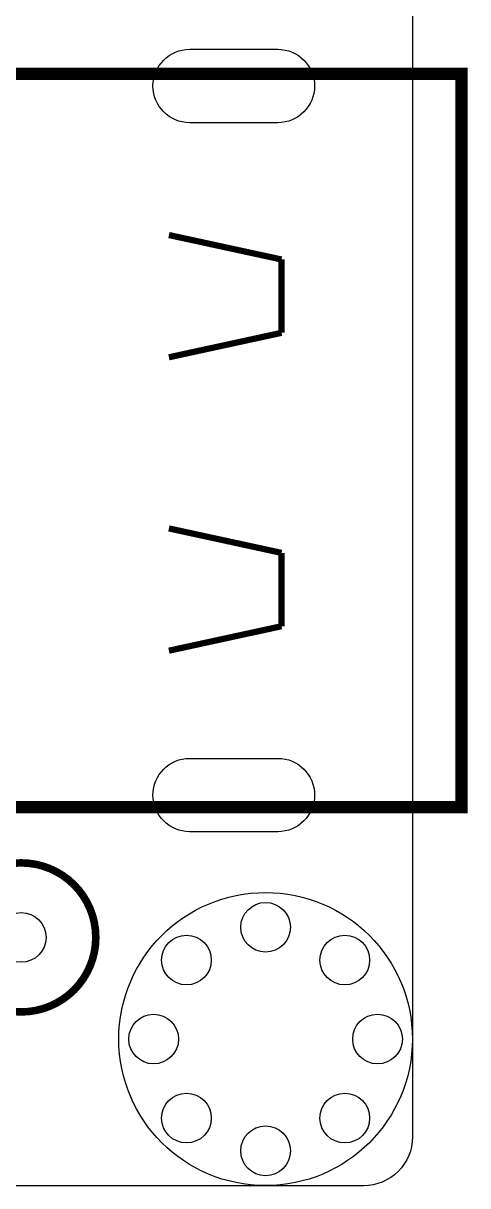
# Model space of a CAD drawing. Extents: x -0.6 to 82.1, y 0 to 56.
# Drawn here: x 72.05 to 81.13, y 0 to 23.77 of the extents above; entities that cross this region are included whole.
import ezdxf

# ---------------------------------------------------------------- set-up
doc = ezdxf.new("R2010")
doc.units = 0
for name, color, linetype in [('BG_OUTLINE', 211, 'CONTINUOUS'), ('PG_SILKSCREEN_TOP', 140, 'CONTINUOUS'), ('PIN_TOP', 4, 'CONTINUOUS')]:
    doc.layers.add(name, color=color, linetype=linetype)

msp = doc.modelspace()

# ---------------------------------------------------------------- linework, layer by layer
at = {"layer": 'BG_OUTLINE'}
msp.add_lwpolyline([(0, 1), (0, 55, -0.414214), (1, 56), (79, 56, -0.414214), (80, 55), (80, 1, -0.414214), (79, 0), (1, 0, -0.414214)], format="xyb", close=True, dxfattribs=at)
at = {"layer": 'PG_SILKSCREEN_TOP'}
for points, const_width in [([(69.8499, 10.2406), (69.8499, 7.7405), (81, 7.7405), (81, 22.7407), (69.8499, 22.7407), (69.8499, 20.7407)], 0.254), ([(75.0259, 19.4425), (77.3259, 18.9424)], 0.127), ([(77.3259, 18.9424), (77.3259, 17.4428)], 0.127), ([(77.3259, 17.4428), (75.0259, 16.9424)], 0.127), ([(77.3259, 12.9424), (75.0259, 13.4428)], 0.127), ([(77.3259, 11.4428), (77.3259, 12.9424)], 0.127), ([(75.0259, 10.9424), (77.3259, 11.4428)], 0.127)]:
    msp.add_lwpolyline(points, dxfattribs=dict(at, const_width=const_width))
at = {"layer": 'PG_SILKSCREEN_TOP', "const_width": 0.1549}
msp.add_lwpolyline([(73.533, 5.0788, 1), (70.485, 5.0788, 1), (73.533, 5.0788)], format="xyb", dxfattribs=at)
at = {"layer": 'PIN_TOP'}
for points in [[(75.4501, 23.2405), (77.2499, 23.2405, -1), (77.2499, 21.7404), (75.4501, 21.7404, -1)], [(75.4501, 8.7408), (77.2499, 8.7408, -1), (77.2499, 7.2406), (75.4501, 7.2406, -1)]]:
    msp.add_lwpolyline(points, format="xyb", close=True, dxfattribs=at)
for centre, radius in [((77, 3), 2.9972), ((77, 5.286), 0.508), ((72.009, 5.0788), 0.508), ((75.3835, 4.6165), 0.508), ((78.6165, 4.6165), 0.508), ((74.714, 3), 0.508), ((79.286, 3), 0.508), ((75.3835, 1.3835), 0.508), ((78.6165, 1.3835), 0.508), ((77, 0.714), 0.508)]:
    msp.add_circle(centre, radius, dxfattribs=at)

doc.saveas('drawing.dxf')
